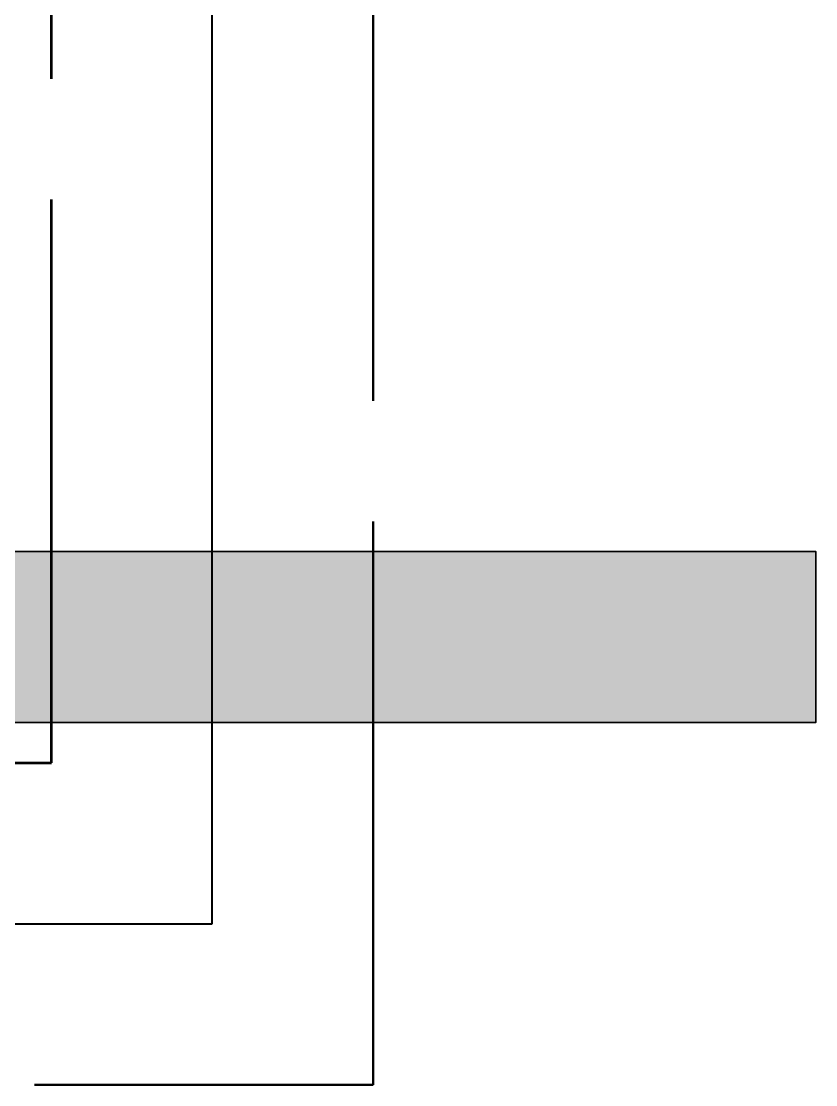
# Model space of a CAD drawing. Header units: millimetres. Extents: x -6059 to 136424, y -4267 to 4144.
# Drawn here: x 133409 to 134106, y -317 to 615 of the extents above; entities that cross this region are included whole.
import ezdxf

# ---------------------------------------------------------------- set-up
doc = ezdxf.new("R2010")
doc.units = ezdxf.units.MM
doc.linetypes.add('DASH_494_106', pattern=[599.722222, 493.888889, -105.833333])
doc.layers.add('GEOFAB', color=5, linetype='Continuous')
doc.layers.add('PIPES', color=7, linetype='Continuous')

msp = doc.modelspace()

# ---------------------------------------------------------------- linework, layer by layer
at = {"layer": 'GEOFAB', "color": 5, "linetype": 'DASH_494_106', "lineweight": 50}
for p, q in [((133717.5, -317.5), (133717.5, 2201.11)), ((-317.5, -317.5), (133717.5, -317.5))]:
    msp.add_line(p, q, dxfattribs=at)
at = {"layer": 'GEOFAB', "color": 6, "lineweight": 40}
for p, q in [((133576.39, -176.39), (133576.39, 2060)), ((-176.39, -176.39), (133576.39, -176.39))]:
    msp.add_line(p, q, dxfattribs=at)
at = {"layer": 'GEOFAB', "color": 5, "linetype": 'DASH_494_106', "lineweight": 53}
msp.add_lwpolyline([(-35.28, -35.28), (133435.28, -35.28), (133435.28, 1595.28), (-35.28, 1595.28)], close=True, dxfattribs=at)
at = {"layer": 'PIPES', "lineweight": 35}
msp.add_lwpolyline([(133400, 0), (134105.56, 0), (134105.56, 150), (133400, 150)], close=True, dxfattribs=at)
at = {"layer": 'PIPES', "true_color": 0xbfbfbf}
msp.add_solid([(133400, 0), (134105.56, 0), (133400, 150), (134105.56, 150)], dxfattribs=at)

doc.saveas('drawing.dxf')
